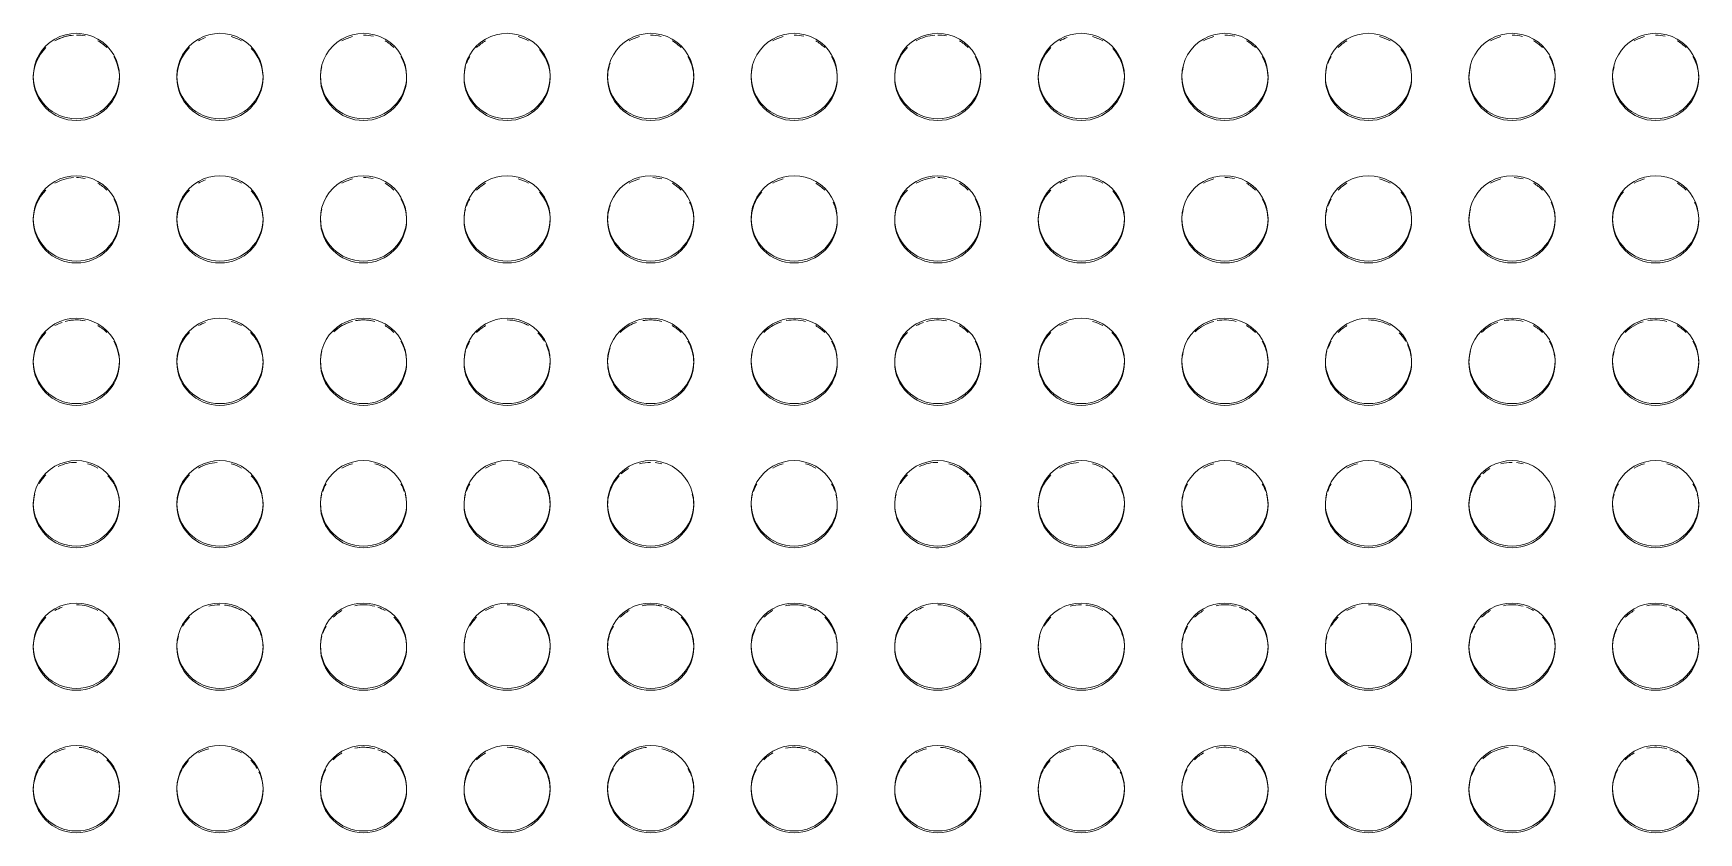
# Model space of a CAD drawing. Header units: millimetres. Extents: x 1606 to 178479, y -4237 to 231581.
# Drawn here: x 36216 to 36796, y 228125 to 228403 of the extents above; entities that cross this region are included whole.
import ezdxf

# ---------------------------------------------------------------- set-up
doc = ezdxf.new("R2010")
doc.units = ezdxf.units.MM
for name, color, linetype, lineweight in [('0-1', 7, 'Continuous', 5), ('A-GENM-1', 9, 'Continuous', 9), ('A-GENM-2', 13, 'Continuous', 9)]:
    doc.layers.add(name, color=color, linetype=linetype, lineweight=lineweight)

# ---------------------------------------------------------------- blocks, each defined once
blk = doc.blocks.new('WYA_Tactiles-300x300 - Tactiles-300x300-V16-WAREHOUSE SLAB PLAN')
at = {"layer": 'A-GENM-2'}
for p, q in [((26815.28, 228388.15), (26815.28, 228387.53)), ((26845.28, 228387.53), (26845.28, 228388.15)), ((26865.28, 228388.15), (26865.28, 228387.53)), ((26895.28, 228387.53), (26895.28, 228388.15)), ((26915.28, 228388.15), (26915.28, 228387.53)), ((26945.28, 228387.53), (26945.28, 228388.15)), ((26965.28, 228388.15), (26965.28, 228387.53)), ((26995.28, 228387.53), (26995.28, 228388.15)), ((27015.28, 228388.15), (27015.28, 228387.53)), ((27045.28, 228387.53), (27045.28, 228388.15)), ((27065.28, 228388.15), (27065.28, 228387.53)), ((27095.28, 228387.53), (27095.28, 228388.15)), ((26815.28, 228338.54), (26815.28, 228337.92)), ((26845.28, 228337.92), (26845.28, 228338.54)), ((26865.28, 228338.54), (26865.28, 228337.92)), ((26895.28, 228337.92), (26895.28, 228338.54)), ((26915.28, 228338.54), (26915.28, 228337.92)), ((26945.28, 228337.92), (26945.28, 228338.54)), ((26965.28, 228338.54), (26965.28, 228337.92)), ((26995.28, 228337.92), (26995.28, 228338.54)), ((27015.28, 228338.54), (27015.28, 228337.92)), ((27045.28, 228337.92), (27045.28, 228338.54)), ((27065.28, 228338.54), (27065.28, 228337.92)), ((27095.28, 228337.92), (27095.28, 228338.54)), ((26815.28, 228288.93), (26815.28, 228288.31)), ((26845.28, 228288.31), (26845.28, 228288.93)), ((26865.28, 228288.93), (26865.28, 228288.31)), ((26895.28, 228288.31), (26895.28, 228288.93)), ((26915.28, 228288.93), (26915.28, 228288.31)), ((26945.28, 228288.31), (26945.28, 228288.93)), ((26965.28, 228288.93), (26965.28, 228288.31)), ((26995.28, 228288.31), (26995.28, 228288.93)), ((27015.28, 228288.93), (27015.28, 228288.31)), ((27045.28, 228288.31), (27045.28, 228288.93)), ((27065.28, 228288.93), (27065.28, 228288.31)), ((27095.28, 228288.31), (27095.28, 228288.93)), ((26815.28, 228239.31), (26815.28, 228238.69)), ((26845.28, 228238.69), (26845.28, 228239.31)), ((26865.28, 228239.31), (26865.28, 228238.69)), ((26895.28, 228238.69), (26895.28, 228239.31)), ((26915.28, 228239.31), (26915.28, 228238.69)), ((26945.28, 228238.69), (26945.28, 228239.31)), ((26965.28, 228239.31), (26965.28, 228238.69)), ((26995.28, 228238.69), (26995.28, 228239.31)), ((27015.28, 228239.31), (27015.28, 228238.69)), ((27045.28, 228238.69), (27045.28, 228239.31)), ((27065.28, 228239.31), (27065.28, 228238.69)), ((27095.28, 228238.69), (27095.28, 228239.31)), ((26815.28, 228189.7), (26815.28, 228189.08)), ((26845.28, 228189.08), (26845.28, 228189.7)), ((26865.28, 228189.7), (26865.28, 228189.08)), ((26895.28, 228189.08), (26895.28, 228189.7)), ((26915.28, 228189.7), (26915.28, 228189.08)), ((26945.28, 228189.08), (26945.28, 228189.7)), ((26965.28, 228189.7), (26965.28, 228189.08)), ((26995.28, 228189.08), (26995.28, 228189.7)), ((27015.28, 228189.7), (27015.28, 228189.08)), ((27045.28, 228189.08), (27045.28, 228189.7)), ((27065.28, 228189.7), (27065.28, 228189.08)), ((27095.28, 228189.08), (27095.28, 228189.7)), ((26815.28, 228140.08), (26815.28, 228139.46)), ((26845.28, 228139.46), (26845.28, 228140.08)), ((26865.28, 228140.08), (26865.28, 228139.46)), ((26895.28, 228139.46), (26895.28, 228140.08)), ((26915.28, 228140.08), (26915.28, 228139.46)), ((26945.28, 228139.46), (26945.28, 228140.08)), ((26965.28, 228140.08), (26965.28, 228139.46)), ((26995.28, 228139.46), (26995.28, 228140.08)), ((27015.28, 228140.08), (27015.28, 228139.46)), ((27045.28, 228139.46), (27045.28, 228140.08)), ((27065.28, 228140.08), (27065.28, 228139.46)), ((27095.28, 228139.46), (27095.28, 228140.08))]:
    blk.add_line(p, q, dxfattribs=at)
for centre, start_param, end_param in [((26830.28, 228388.15), 0, 3.141593), ((26830.28, 228387.53), 1.637098, 2.094395), ((26830.28, 228387.53), 1.368442, 1.570796), ((26830.28, 228387.53), 0.785398, 1.047198), ((26880.28, 228388.15), 0, 3.141593), ((26880.28, 228387.53), 1.909806, 2.094395), ((26880.28, 228387.53), 1.047198, 1.308997), ((26930.28, 228388.15), 0, 3.141593), ((26930.28, 228387.53), 1.832596, 2.094395), ((26930.28, 228387.53), 1.33837, 1.570796), ((26930.28, 228387.53), 0.785398, 1.047198), ((26980.28, 228388.15), 0, 3.141593), ((26980.28, 228387.53), 2.094395, 2.356194), ((26980.28, 228387.53), 1.047198, 1.308997), ((27030.28, 228388.15), 0, 3.141593), ((27030.28, 228387.53), 1.832596, 2.094395), ((27030.28, 228387.53), 1.325552, 1.570796), ((27030.28, 228387.53), 0.785398, 1.047198), ((27080.28, 228388.15), 0, 3.141593), ((27080.28, 228387.53), 1.832596, 2.094395), ((27080.28, 228387.53), 1.34624, 1.570796), ((27080.28, 228387.53), 0.785398, 1.047198), ((26830.28, 228387.53), 2.356194, 3.141593), ((26830.28, 228387.53), 0, 0.523599), ((26880.28, 228387.53), 2.356194, 3.141593), ((26880.28, 228387.53), 0.061784, 0.757137), ((26930.28, 228387.53), 0.279565, 0.523599), ((26980.28, 228387.53), 2.617994, 2.802583), ((26980.28, 228387.53), 0.061784, 0.723615), ((27030.28, 228387.53), 0.279565, 0.523599), ((27080.28, 228387.53), 0.279565, 0.523599), ((26830.28, 228388.15), 3.141593, 6.283185), ((26830.28, 228387.53), 3.141593, 6.283185), ((26880.28, 228388.15), 3.141593, 6.283185), ((26880.28, 228387.53), 3.141593, 6.283185), ((26930.28, 228387.53), 2.879793, 3.141593), ((26930.28, 228388.15), 3.141593, 6.283185), ((26930.28, 228387.53), 3.141593, 6.283185), ((26930.28, 228387.53), 0, 0.261799), ((26980.28, 228387.53), 2.879793, 3.141593), ((26980.28, 228388.15), 3.141593, 6.283185), ((26980.28, 228387.53), 3.141593, 6.283185), ((27030.28, 228387.53), 2.879793, 3.141593), ((27030.28, 228388.15), 3.141593, 6.283185), ((27030.28, 228387.53), 3.141593, 6.283185), ((27030.28, 228387.53), 0, 0.261799), ((27080.28, 228387.53), 2.879793, 3.141593), ((27080.28, 228388.15), 3.141593, 6.283185), ((27080.28, 228387.53), 3.141593, 6.283185), ((27080.28, 228387.53), 0, 0.261799), ((26830.28, 228338.54), 0, 3.141593), ((26830.28, 228337.92), 1.637098, 2.094395), ((26830.28, 228337.92), 1.368442, 1.570796), ((26880.28, 228338.54), 0, 3.141593), ((26880.28, 228337.92), 1.909806, 2.094395), ((26880.28, 228337.92), 1.047198, 1.308997), ((26930.28, 228338.54), 0, 3.141593), ((26930.28, 228337.92), 1.832596, 2.094395), ((26930.28, 228337.92), 1.34624, 1.570796), ((26980.28, 228338.54), 0, 3.141593), ((26980.28, 228337.92), 1.047198, 1.308997), ((27030.28, 228338.54), 0, 3.141593), ((27030.28, 228337.92), 1.832596, 2.094395), ((27030.28, 228337.92), 1.308997, 1.52226), ((27080.28, 228338.54), 0, 3.141593), ((27080.28, 228337.92), 1.832596, 2.094395), ((26830.28, 228337.92), 2.356194, 3.141593), ((26830.28, 228337.92), 0.785398, 1.047198), ((26880.28, 228337.92), 2.356194, 3.141593), ((26880.28, 228337.92), 0.061784, 0.757137), ((26930.28, 228337.92), 0.785398, 1.047198), ((26980.28, 228337.92), 2.094395, 2.356194), ((26980.28, 228337.92), 0.061784, 0.723615), ((27030.28, 228337.92), 0.785398, 1.047198), ((27080.28, 228337.92), 2.417978, 3.141593), ((27080.28, 228337.92), 0.785398, 1.047198), ((26830.28, 228337.92), 0, 0.523599), ((26930.28, 228337.92), 2.879793, 3.141593), ((26930.28, 228337.92), 0.279565, 0.523599), ((26930.28, 228337.92), 0, 0.261799), ((26980.28, 228337.92), 2.879793, 3.090717), ((26980.28, 228337.92), 2.617994, 2.802583), ((27030.28, 228337.92), 2.879793, 3.141593), ((27030.28, 228337.92), 0.082857, 0.440742), ((27080.28, 228337.92), 0.082857, 0.440742), ((26830.28, 228338.54), 3.141593, 6.283185), ((26830.28, 228337.92), 3.141593, 6.283185), ((26880.28, 228338.54), 3.141593, 6.283185), ((26880.28, 228337.92), 3.141593, 6.283185), ((26930.28, 228338.54), 3.141593, 6.283185), ((26930.28, 228337.92), 3.141593, 6.283185), ((26980.28, 228338.54), 3.141593, 6.283185), ((26980.28, 228337.92), 3.141593, 6.283185), ((27030.28, 228338.54), 3.141593, 6.283185), ((27030.28, 228337.92), 3.141593, 6.283185), ((27080.28, 228338.54), 3.141593, 6.283185), ((27080.28, 228337.92), 3.141593, 6.283185), ((26830.28, 228288.93), 0, 3.141593), ((26830.28, 228288.31), 1.909806, 2.094395), ((26830.28, 228288.31), 1.368442, 1.832596), ((26830.28, 228288.31), 0.785398, 1.047198), ((26880.28, 228288.93), 0, 3.141593), ((26880.28, 228288.31), 1.909806, 2.094395), ((26880.28, 228288.31), 1.047198, 1.308997), ((26930.28, 228288.93), 0, 3.141593), ((26930.28, 228288.31), 1.832596, 2.330757), ((26930.28, 228288.31), 1.308997, 1.755385), ((26930.28, 228288.31), 0.785398, 1.047198), ((26980.28, 228288.93), 0, 3.141593), ((26980.28, 228288.31), 2.094395, 2.356194), ((26980.28, 228288.31), 1.047198, 1.570796), ((27030.28, 228288.93), 0, 3.141593), ((27030.28, 228288.31), 1.909806, 2.356194), ((27030.28, 228288.31), 1.308997, 1.755385), ((27030.28, 228288.31), 0.785398, 1.047198), ((27080.28, 228288.93), 0, 3.141593), ((27080.28, 228288.31), 1.866916, 2.356194), ((27080.28, 228288.31), 1.308997, 1.755385), ((27080.28, 228288.31), 0.785398, 1.047198), ((26830.28, 228288.31), 2.356194, 3.141593), ((26830.28, 228288.31), 0, 0.523599), ((26880.28, 228288.31), 2.356194, 3.141593), ((26880.28, 228288.31), 0.531312, 0.785398), ((26880.28, 228288.31), 0, 0.523599), ((26930.28, 228288.31), 0.284414, 0.523599), ((26980.28, 228288.31), 2.617994, 2.802583), ((26980.28, 228288.31), 0.523599, 0.77449), ((26980.28, 228288.31), 0.082857, 0.440742), ((27030.28, 228288.31), 0.272708, 0.523599), ((27080.28, 228288.31), 0.291172, 0.523599), ((26830.28, 228288.93), 3.141593, 6.283185), ((26830.28, 228288.31), 3.141593, 6.283185), ((26880.28, 228288.93), 3.141593, 6.283185), ((26880.28, 228288.31), 3.141593, 6.283185), ((26930.28, 228288.31), 2.879793, 3.141593), ((26930.28, 228288.93), 3.141593, 6.283185), ((26930.28, 228288.31), 3.141593, 6.283185), ((26930.28, 228288.31), 0, 0.261799), ((26980.28, 228288.31), 2.879793, 3.141593), ((26980.28, 228288.93), 3.141593, 6.283185), ((26980.28, 228288.31), 3.141593, 6.283185), ((27030.28, 228288.93), 3.141593, 6.283185), ((27030.28, 228288.31), 3.141593, 6.283185), ((27030.28, 228288.31), 2.879793, 3.100882), ((27030.28, 228288.31), 0, 0.261799), ((27080.28, 228288.31), 2.879793, 3.141593), ((27080.28, 228288.93), 3.141593, 6.283185), ((27080.28, 228288.31), 3.141593, 6.283185), ((27080.28, 228288.31), 0, 0.261799), ((26830.28, 228239.31), 0, 3.141593), ((26830.28, 228238.69), 1.570796, 2.011538), ((26880.28, 228239.31), 0, 3.141593), ((26880.28, 228238.69), 1.637098, 2.094395), ((26930.28, 228239.31), 0, 3.141593), ((26980.28, 228239.31), 0, 3.141593), ((27030.28, 228239.31), 0, 3.141593), ((27030.28, 228238.69), 1.570796, 1.832596), ((27030.28, 228238.69), 1.308997, 1.469064), ((27080.28, 228239.31), 0, 3.141593), ((26830.28, 228238.69), 2.356194, 2.617994), ((26830.28, 228238.69), 1.047198, 1.308997), ((26830.28, 228238.69), 0.923184, 1.047198), ((26830.28, 228238.69), 0.785398, 0.923184), ((26830.28, 228238.69), 0.523599, 0.757137), ((26880.28, 228238.69), 2.356194, 3.141593), ((26880.28, 228238.69), 1.047198, 1.308997), ((26880.28, 228238.69), 0.523599, 0.757137), ((26930.28, 228238.69), 1.832596, 2.094395), ((26930.28, 228238.69), 1.047198, 1.308997), ((26980.28, 228238.69), 1.832596, 2.094395), ((26980.28, 228238.69), 1.047198, 1.308997), ((26980.28, 228238.69), 0, 0.723615), ((27030.28, 228238.69), 2.391625, 2.868885), ((27030.28, 228238.69), 2.112161, 2.320764), ((27080.28, 228238.69), 1.832596, 2.094395), ((27080.28, 228238.69), 1.047198, 1.308997), ((26830.28, 228238.69), 2.879793, 3.141593), ((26830.28, 228238.69), 0, 0.502526), ((26880.28, 228238.69), 0, 0.502526), ((26930.28, 228238.69), 2.879793, 3.141593), ((26930.28, 228238.69), 2.617994, 2.813491), ((26930.28, 228238.69), 0.328101, 0.523599), ((26930.28, 228238.69), 0, 0.261799), ((26980.28, 228238.69), 2.879793, 3.141593), ((26980.28, 228238.69), 2.617994, 2.813491), ((27030.28, 228238.69), 2.879793, 3.141593), ((27030.28, 228238.69), 0, 0.261799), ((27080.28, 228238.69), 2.879793, 3.141593), ((27080.28, 228238.69), 2.617994, 2.813491), ((27080.28, 228238.69), 0.328101, 0.523599), ((27080.28, 228238.69), 0, 0.261799), ((26830.28, 228239.31), 3.141593, 6.283185), ((26830.28, 228238.69), 3.141593, 5.360001), ((26830.28, 228238.69), 5.497787, 6.283185), ((26880.28, 228239.31), 3.141593, 6.283185), ((26880.28, 228238.69), 3.141593, 6.283185), ((26930.28, 228239.31), 3.141593, 6.283185), ((26930.28, 228238.69), 3.141593, 6.283185), ((26980.28, 228239.31), 3.141593, 6.283185), ((26980.28, 228238.69), 3.141593, 6.283185), ((27030.28, 228239.31), 3.141593, 6.283185), ((27030.28, 228238.69), 3.141593, 6.283185), ((27080.28, 228239.31), 3.141593, 6.283185), ((27080.28, 228238.69), 3.141593, 6.283185), ((26830.28, 228238.69), 5.360001, 5.497787), ((26830.28, 228189.7), 0, 3.141593), ((26830.28, 228189.08), 1.909806, 2.094395), ((26830.28, 228189.08), 0.923184, 1.570796), ((26880.28, 228189.7), 0, 3.141593), ((26880.28, 228189.08), 1.570796, 1.832596), ((26880.28, 228189.08), 1.047198, 1.469064), ((26930.28, 228189.7), 0, 3.141593), ((26930.28, 228189.08), 2.094395, 2.356194), ((26930.28, 228189.08), 1.308997, 1.773151), ((26930.28, 228189.08), 1.047198, 1.231787), ((26980.28, 228189.7), 0, 3.141593), ((26980.28, 228189.08), 1.883471, 2.094395), ((26980.28, 228189.08), 1.047198, 1.570796), ((27030.28, 228189.7), 0, 3.141593), ((27030.28, 228189.08), 2.094395, 2.356194), ((27030.28, 228189.08), 1.308997, 1.773151), ((27030.28, 228189.08), 1.047198, 1.231787), ((27080.28, 228189.7), 0, 3.141593), ((27080.28, 228189.08), 2.094395, 2.356194), ((27080.28, 228189.08), 1.308997, 1.773151), ((27080.28, 228189.08), 1.047198, 1.231787), ((26830.28, 228189.08), 2.356194, 3.141593), ((26830.28, 228189.08), 0.785398, 0.923184), ((26830.28, 228189.08), 0.523599, 0.757137), ((26830.28, 228189.08), 0, 0.502526), ((26880.28, 228189.08), 2.356194, 2.617994), ((26880.28, 228189.08), 0.523599, 0.757137), ((26880.28, 228189.08), 0, 0.502526), ((26930.28, 228189.08), 2.617994, 2.802583), ((26930.28, 228189.08), 0, 0.785398), ((26980.28, 228189.08), 2.356194, 2.617994), ((26980.28, 228189.08), 0.061784, 0.723615), ((27030.28, 228189.08), 2.617994, 2.802583), ((27030.28, 228189.08), 0.284414, 0.785398), ((27080.28, 228189.08), 2.700851, 3.058736), ((27080.28, 228189.08), 0.321244, 0.785398), ((26830.28, 228189.7), 3.141593, 6.283185), ((26880.28, 228189.08), 2.879793, 3.141593), ((26880.28, 228189.7), 3.141593, 6.283185), ((26930.28, 228189.08), 2.879793, 3.141593), ((26930.28, 228189.7), 3.141593, 6.283185), ((26980.28, 228189.7), 3.141593, 6.283185), ((26980.28, 228189.08), 2.879793, 3.086997), ((27030.28, 228189.08), 2.879793, 3.141593), ((27030.28, 228189.7), 3.141593, 6.283185), ((27030.28, 228189.08), 0.03432, 0.261799), ((27080.28, 228189.7), 3.141593, 6.283185), ((27080.28, 228189.08), 0.046883, 0.261799), ((26830.28, 228189.08), 3.141593, 6.283185), ((26880.28, 228189.08), 3.141593, 6.283185), ((26930.28, 228189.08), 3.141593, 6.283185), ((26980.28, 228189.08), 3.141593, 6.283185), ((27030.28, 228189.08), 3.141593, 6.283185), ((27080.28, 228189.08), 3.141593, 6.283185), ((26830.28, 228140.08), 0, 3.141593), ((26880.28, 228140.08), 0, 3.141593), ((26930.28, 228140.08), 0, 3.141593), ((26980.28, 228140.08), 0, 3.141593), ((27030.28, 228140.08), 0, 3.141593), ((27080.28, 228140.08), 0, 3.141593), ((26830.28, 228139.46), 2.384455, 2.617994), ((26830.28, 228139.46), 1.832596, 2.094395), ((26830.28, 228139.46), 1.047198, 1.504494), ((26830.28, 228139.46), 0, 0.785398), ((26880.28, 228139.46), 2.384455, 2.617994), ((26880.28, 228139.46), 1.832596, 2.094395), ((26880.28, 228139.46), 1.047198, 1.308997), ((26880.28, 228139.46), 0.523599, 0.77449), ((26930.28, 228139.46), 2.094395, 2.356194), ((26930.28, 228139.46), 1.308997, 1.773151), ((26930.28, 228139.46), 1.047198, 1.231787), ((26930.28, 228139.46), 0, 0.785398), ((26980.28, 228139.46), 2.094395, 2.356194), ((26980.28, 228139.46), 1.047198, 1.570796), ((26980.28, 228139.46), 0, 0.723615), ((27030.28, 228139.46), 1.665359, 2.320764), ((27030.28, 228139.46), 1.047198, 1.308997), ((27080.28, 228139.46), 2.094395, 2.356194), ((27080.28, 228139.46), 1.308997, 1.773151), ((27080.28, 228139.46), 1.047198, 1.231787), ((27080.28, 228139.46), 0, 0.785398), ((26830.28, 228139.46), 2.639067, 3.141593), ((26880.28, 228139.46), 2.639067, 3.141593), ((26880.28, 228139.46), 0.082857, 0.440742), ((26930.28, 228139.46), 2.639067, 3.141593), ((26980.28, 228139.46), 2.639067, 3.141593), ((27030.28, 228139.46), 2.879793, 3.141593), ((27030.28, 228139.46), 2.617994, 2.813491), ((27030.28, 228139.46), 0.328101, 0.523599), ((27030.28, 228139.46), 0, 0.261799), ((27080.28, 228139.46), 2.639067, 3.141593), ((26830.28, 228140.08), 3.141593, 6.283185), ((26830.28, 228139.46), 3.141593, 6.283185), ((26880.28, 228140.08), 3.141593, 6.283185), ((26880.28, 228139.46), 3.141593, 6.283185), ((26930.28, 228140.08), 3.141593, 6.283185), ((26930.28, 228139.46), 3.141593, 6.283185), ((26980.28, 228140.08), 3.141593, 6.283185), ((26980.28, 228139.46), 3.141593, 6.283185), ((27030.28, 228140.08), 3.141593, 6.283185), ((27030.28, 228139.46), 3.141593, 6.283185), ((27080.28, 228140.08), 3.141593, 6.283185), ((27080.28, 228139.46), 3.141593, 6.283185)]:
    blk.add_ellipse(centre, major_axis=(15, 0), ratio=0.992278, start_param=start_param, end_param=end_param, dxfattribs=at)
blk = doc.blocks.new('WYA_Tactiles-300x300 - Tactiles-300x300-V18-WAREHOUSE SLAB PLAN')
at = {"layer": 'A-GENM-2'}
for p, q in [((26515.28, 228388.15), (26515.28, 228387.53)), ((26545.28, 228387.53), (26545.28, 228388.15)), ((26565.28, 228388.15), (26565.28, 228387.53)), ((26595.28, 228387.53), (26595.28, 228388.15)), ((26615.28, 228388.15), (26615.28, 228387.53)), ((26645.28, 228387.53), (26645.28, 228388.15)), ((26665.28, 228388.15), (26665.28, 228387.53)), ((26695.28, 228387.53), (26695.28, 228388.15)), ((26715.28, 228388.15), (26715.28, 228387.53)), ((26745.28, 228387.53), (26745.28, 228388.15)), ((26765.28, 228388.15), (26765.28, 228387.53)), ((26795.28, 228387.53), (26795.28, 228388.15)), ((26515.28, 228338.54), (26515.28, 228337.92)), ((26545.28, 228337.92), (26545.28, 228338.54)), ((26565.28, 228338.54), (26565.28, 228337.92)), ((26595.28, 228337.92), (26595.28, 228338.54)), ((26615.28, 228338.54), (26615.28, 228337.92)), ((26645.28, 228337.92), (26645.28, 228338.54)), ((26665.28, 228338.54), (26665.28, 228337.92)), ((26695.28, 228337.92), (26695.28, 228338.54)), ((26715.28, 228338.54), (26715.28, 228337.92)), ((26745.28, 228337.92), (26745.28, 228338.54)), ((26765.28, 228338.54), (26765.28, 228337.92)), ((26795.28, 228337.92), (26795.28, 228338.54)), ((26515.28, 228288.93), (26515.28, 228288.31)), ((26545.28, 228288.31), (26545.28, 228288.93)), ((26565.28, 228288.93), (26565.28, 228288.31)), ((26595.28, 228288.31), (26595.28, 228288.93)), ((26615.28, 228288.93), (26615.28, 228288.31)), ((26645.28, 228288.31), (26645.28, 228288.93)), ((26665.28, 228288.93), (26665.28, 228288.31)), ((26695.28, 228288.31), (26695.28, 228288.93)), ((26715.28, 228288.93), (26715.28, 228288.31)), ((26745.28, 228288.31), (26745.28, 228288.93)), ((26765.28, 228288.93), (26765.28, 228288.31)), ((26795.28, 228288.31), (26795.28, 228288.93)), ((26515.28, 228239.31), (26515.28, 228238.69)), ((26545.28, 228238.69), (26545.28, 228239.31)), ((26565.28, 228239.31), (26565.28, 228238.69)), ((26595.28, 228238.69), (26595.28, 228239.31)), ((26615.28, 228239.31), (26615.28, 228238.69)), ((26645.28, 228238.69), (26645.28, 228239.31)), ((26665.28, 228239.31), (26665.28, 228238.69)), ((26695.28, 228238.69), (26695.28, 228239.31)), ((26715.28, 228239.31), (26715.28, 228238.69)), ((26745.28, 228238.69), (26745.28, 228239.31)), ((26765.28, 228239.31), (26765.28, 228238.69)), ((26795.28, 228238.69), (26795.28, 228239.31)), ((26515.28, 228189.7), (26515.28, 228189.08)), ((26545.28, 228189.08), (26545.28, 228189.7)), ((26565.28, 228189.7), (26565.28, 228189.08)), ((26595.28, 228189.08), (26595.28, 228189.7)), ((26615.28, 228189.7), (26615.28, 228189.08)), ((26645.28, 228189.08), (26645.28, 228189.7)), ((26665.28, 228189.7), (26665.28, 228189.08)), ((26695.28, 228189.08), (26695.28, 228189.7)), ((26715.28, 228189.7), (26715.28, 228189.08)), ((26745.28, 228189.08), (26745.28, 228189.7)), ((26765.28, 228189.7), (26765.28, 228189.08)), ((26795.28, 228189.08), (26795.28, 228189.7)), ((26515.28, 228140.08), (26515.28, 228139.46)), ((26545.28, 228139.46), (26545.28, 228140.08)), ((26565.28, 228140.08), (26565.28, 228139.46)), ((26595.28, 228139.46), (26595.28, 228140.08)), ((26615.28, 228140.08), (26615.28, 228139.46)), ((26645.28, 228139.46), (26645.28, 228140.08)), ((26665.28, 228140.08), (26665.28, 228139.46)), ((26695.28, 228139.46), (26695.28, 228140.08)), ((26715.28, 228140.08), (26715.28, 228139.46)), ((26745.28, 228139.46), (26745.28, 228140.08)), ((26765.28, 228140.08), (26765.28, 228139.46)), ((26795.28, 228139.46), (26795.28, 228140.08))]:
    blk.add_line(p, q, dxfattribs=at)
for centre, start_param, end_param in [((26530.28, 228388.15), 0, 3.141593), ((26530.28, 228387.53), 1.637098, 2.094395), ((26530.28, 228387.53), 1.368442, 1.570796), ((26530.28, 228387.53), 0.785398, 1.047198), ((26580.28, 228388.15), 0, 3.141593), ((26580.28, 228387.53), 1.909806, 2.094395), ((26580.28, 228387.53), 1.047198, 1.308997), ((26630.28, 228388.15), 0, 3.141593), ((26630.28, 228387.53), 1.832596, 2.094395), ((26630.28, 228387.53), 1.33837, 1.570796), ((26630.28, 228387.53), 0.785398, 1.047198), ((26680.28, 228388.15), 0, 3.141593), ((26680.28, 228387.53), 2.094395, 2.356194), ((26680.28, 228387.53), 1.047198, 1.308997), ((26730.28, 228388.15), 0, 3.141593), ((26730.28, 228387.53), 1.832596, 2.094395), ((26730.28, 228387.53), 1.325552, 1.570796), ((26730.28, 228387.53), 0.785398, 1.047198), ((26780.28, 228388.15), 0, 3.141593), ((26780.28, 228387.53), 1.832596, 2.094395), ((26780.28, 228387.53), 1.34624, 1.570796), ((26780.28, 228387.53), 0.785398, 1.047198), ((26530.28, 228387.53), 2.356194, 3.141593), ((26530.28, 228387.53), 0, 0.523599), ((26580.28, 228387.53), 2.356194, 3.141593), ((26580.28, 228387.53), 0.061784, 0.757137), ((26630.28, 228387.53), 0.279565, 0.523599), ((26680.28, 228387.53), 2.617994, 2.802583), ((26680.28, 228387.53), 0.061784, 0.723615), ((26730.28, 228387.53), 2.791019, 2.879793), ((26730.28, 228387.53), 0.279565, 0.523599), ((26780.28, 228387.53), 0.279565, 0.523599), ((26530.28, 228388.15), 3.141593, 6.283185), ((26530.28, 228387.53), 3.141593, 6.283185), ((26580.28, 228388.15), 3.141593, 6.283185), ((26580.28, 228387.53), 3.141593, 6.283185), ((26630.28, 228387.53), 2.879793, 3.141593), ((26630.28, 228388.15), 3.141593, 6.283185), ((26630.28, 228387.53), 3.141593, 6.283185), ((26630.28, 228387.53), 0, 0.261799), ((26680.28, 228387.53), 2.879793, 3.141593), ((26680.28, 228388.15), 3.141593, 6.283185), ((26680.28, 228387.53), 3.141593, 6.283185), ((26730.28, 228387.53), 2.879793, 3.141593), ((26730.28, 228388.15), 3.141593, 6.283185), ((26730.28, 228387.53), 3.141593, 6.283185), ((26730.28, 228387.53), 0, 0.261799), ((26780.28, 228387.53), 2.879793, 3.141593), ((26780.28, 228388.15), 3.141593, 6.283185), ((26780.28, 228387.53), 3.141593, 6.283185), ((26780.28, 228387.53), 0, 0.261799), ((26530.28, 228338.54), 0, 3.141593), ((26530.28, 228337.92), 1.637098, 2.094395), ((26530.28, 228337.92), 1.368442, 1.570796), ((26580.28, 228338.54), 0, 3.141593), ((26580.28, 228337.92), 1.909806, 2.094395), ((26580.28, 228337.92), 1.047198, 1.308997), ((26630.28, 228338.54), 0, 3.141593), ((26630.28, 228337.92), 1.832596, 2.094395), ((26630.28, 228337.92), 1.34624, 1.570796), ((26680.28, 228338.54), 0, 3.141593), ((26680.28, 228337.92), 1.047198, 1.308997), ((26730.28, 228338.54), 0, 3.141593), ((26730.28, 228337.92), 1.832596, 2.094395), ((26730.28, 228337.92), 1.308997, 1.52226), ((26780.28, 228338.54), 0, 3.141593), ((26780.28, 228337.92), 1.832596, 2.094395), ((26530.28, 228337.92), 2.356194, 3.141593), ((26530.28, 228337.92), 0.785398, 1.047198), ((26580.28, 228337.92), 2.356194, 3.141593), ((26580.28, 228337.92), 0.061784, 0.757137), ((26630.28, 228337.92), 0.785398, 1.047198), ((26680.28, 228337.92), 2.094395, 2.356194), ((26680.28, 228337.92), 0.061784, 0.723615), ((26730.28, 228337.92), 0.785398, 1.047198), ((26780.28, 228337.92), 2.417978, 3.141593), ((26780.28, 228337.92), 0.785398, 1.047198), ((26530.28, 228337.92), 0, 0.523599), ((26630.28, 228337.92), 2.879793, 3.141593), ((26630.28, 228337.92), 0.279565, 0.523599), ((26630.28, 228337.92), 0, 0.261799), ((26680.28, 228337.92), 2.879793, 3.090717), ((26680.28, 228337.92), 2.617994, 2.802583), ((26730.28, 228337.92), 2.879793, 3.141593), ((26730.28, 228337.92), 2.791019, 2.879793), ((26730.28, 228337.92), 0.082857, 0.440742), ((26780.28, 228337.92), 0.082857, 0.440742), ((26530.28, 228338.54), 3.141593, 6.283185), ((26530.28, 228337.92), 3.141593, 6.283185), ((26580.28, 228338.54), 3.141593, 6.283185), ((26580.28, 228337.92), 3.141593, 6.283185), ((26630.28, 228338.54), 3.141593, 6.283185), ((26630.28, 228337.92), 3.141593, 6.283185), ((26680.28, 228338.54), 3.141593, 6.283185), ((26680.28, 228337.92), 3.141593, 6.283185), ((26730.28, 228338.54), 3.141593, 6.283185), ((26730.28, 228337.92), 3.141593, 6.283185), ((26780.28, 228338.54), 3.141593, 6.283185), ((26780.28, 228337.92), 3.141593, 6.283185), ((26530.28, 228288.93), 0, 3.141593), ((26530.28, 228288.31), 1.909806, 2.094395), ((26530.28, 228288.31), 1.368442, 1.832596), ((26530.28, 228288.31), 0.785398, 1.047198), ((26580.28, 228288.93), 0, 3.141593), ((26580.28, 228288.31), 1.909806, 2.094395), ((26580.28, 228288.31), 1.047198, 1.308997), ((26630.28, 228288.93), 0, 3.141593), ((26630.28, 228288.31), 1.832596, 2.330757), ((26630.28, 228288.31), 1.308997, 1.755385), ((26630.28, 228288.31), 0.785398, 1.047198), ((26680.28, 228288.93), 0, 3.141593), ((26680.28, 228288.31), 2.094395, 2.356194), ((26680.28, 228288.31), 1.047198, 1.570796), ((26730.28, 228288.93), 0, 3.141593), ((26730.28, 228288.31), 1.909806, 2.356194), ((26730.28, 228288.31), 1.308997, 1.755385), ((26730.28, 228288.31), 0.785398, 1.047198), ((26780.28, 228288.93), 0, 3.141593), ((26780.28, 228288.31), 1.866916, 2.356194), ((26780.28, 228288.31), 1.308997, 1.755385), ((26780.28, 228288.31), 0.785398, 1.047198), ((26530.28, 228288.31), 2.356194, 3.141593), ((26530.28, 228288.31), 0, 0.523599), ((26580.28, 228288.31), 2.356194, 3.141593), ((26580.28, 228288.31), 0.531312, 0.785398), ((26580.28, 228288.31), 0.510229, 0.523599), ((26580.28, 228288.31), 0, 0.510229), ((26630.28, 228288.31), 0.284414, 0.523599), ((26680.28, 228288.31), 2.617994, 2.802583), ((26680.28, 228288.31), 0.523599, 0.77449), ((26680.28, 228288.31), 0.082857, 0.440742), ((26730.28, 228288.31), 0.272708, 0.523599), ((26780.28, 228288.31), 0.291172, 0.523599), ((26530.28, 228288.93), 3.141593, 6.283185), ((26530.28, 228288.31), 3.141593, 6.283185), ((26580.28, 228288.93), 3.141593, 6.283185), ((26580.28, 228288.31), 3.141593, 6.283185), ((26630.28, 228288.31), 2.879793, 3.141593), ((26630.28, 228288.93), 3.141593, 6.283185), ((26630.28, 228288.31), 3.141593, 6.283185), ((26630.28, 228288.31), 0, 0.261799), ((26680.28, 228288.31), 2.879793, 3.141593), ((26680.28, 228288.93), 3.141593, 6.283185), ((26680.28, 228288.31), 3.141593, 6.283185), ((26730.28, 228288.93), 3.141593, 6.283185), ((26730.28, 228288.31), 3.141593, 3.403392), ((26730.28, 228288.31), 2.879793, 3.100882), ((26730.28, 228288.31), 2.791019, 2.879793), ((26730.28, 228288.31), 3.492166, 6.283185), ((26730.28, 228288.31), 0, 0.261799), ((26780.28, 228288.31), 2.879793, 3.141593), ((26780.28, 228288.93), 3.141593, 6.283185), ((26780.28, 228288.31), 3.141593, 6.283185), ((26780.28, 228288.31), 0, 0.261799), ((26730.28, 228288.31), 3.403392, 3.492166), ((26530.28, 228239.31), 0, 3.141593), ((26530.28, 228238.69), 1.570796, 2.011538), ((26580.28, 228239.31), 0, 3.141593), ((26580.28, 228238.69), 1.637098, 2.094395), ((26630.28, 228239.31), 0, 3.141593), ((26680.28, 228239.31), 0, 3.141593), ((26730.28, 228239.31), 0, 3.141593), ((26730.28, 228238.69), 1.570796, 1.832596), ((26730.28, 228238.69), 1.308997, 1.469064), ((26780.28, 228239.31), 0, 3.141593), ((26530.28, 228238.69), 2.356194, 2.617994), ((26530.28, 228238.69), 1.047198, 1.308997), ((26530.28, 228238.69), 0.523599, 0.757137), ((26580.28, 228238.69), 2.356194, 3.141593), ((26580.28, 228238.69), 1.047198, 1.308997), ((26580.28, 228238.69), 0.510229, 0.757137), ((26630.28, 228238.69), 1.832596, 2.094395), ((26630.28, 228238.69), 1.047198, 1.308997), ((26680.28, 228238.69), 1.832596, 2.094395), ((26680.28, 228238.69), 1.047198, 1.308997), ((26680.28, 228238.69), 0, 0.723615), ((26730.28, 228238.69), 2.391625, 2.879793), ((26730.28, 228238.69), 2.112161, 2.320764), ((26780.28, 228238.69), 1.832596, 2.094395), ((26780.28, 228238.69), 1.047198, 1.308997), ((26530.28, 228238.69), 2.879793, 3.141593), ((26530.28, 228238.69), 0, 0.502526), ((26580.28, 228238.69), 0, 0.502526), ((26630.28, 228238.69), 2.879793, 3.141593), ((26630.28, 228238.69), 2.617994, 2.813491), ((26630.28, 228238.69), 0.328101, 0.523599), ((26630.28, 228238.69), 0, 0.261799), ((26680.28, 228238.69), 2.879793, 3.141593), ((26680.28, 228238.69), 2.617994, 2.813491), ((26730.28, 228238.69), 2.879793, 3.141593), ((26730.28, 228238.69), 0, 0.261799), ((26780.28, 228238.69), 2.879793, 3.141593), ((26780.28, 228238.69), 2.617994, 2.813491), ((26780.28, 228238.69), 0.328101, 0.523599), ((26780.28, 228238.69), 0, 0.261799), ((26530.28, 228239.31), 3.141593, 6.283185), ((26530.28, 228238.69), 3.141593, 6.283185), ((26580.28, 228239.31), 3.141593, 6.283185), ((26580.28, 228238.69), 3.141593, 6.283185), ((26630.28, 228239.31), 3.141593, 6.283185), ((26630.28, 228238.69), 3.141593, 6.283185), ((26680.28, 228239.31), 3.141593, 6.283185), ((26680.28, 228238.69), 3.141593, 6.283185), ((26730.28, 228239.31), 3.141593, 6.283185), ((26730.28, 228238.69), 3.141593, 6.283185), ((26780.28, 228239.31), 3.141593, 6.283185), ((26780.28, 228238.69), 3.141593, 6.283185), ((26530.28, 228189.7), 0, 3.141593), ((26530.28, 228189.08), 1.909806, 2.094395), ((26530.28, 228189.08), 1.047198, 1.570796), ((26580.28, 228189.7), 0, 3.141593), ((26580.28, 228189.08), 1.570796, 1.832596), ((26580.28, 228189.08), 1.047198, 1.469064), ((26630.28, 228189.7), 0, 3.141593), ((26630.28, 228189.08), 2.094395, 2.356194), ((26630.28, 228189.08), 1.308997, 1.773151), ((26630.28, 228189.08), 1.047198, 1.231787), ((26680.28, 228189.7), 0, 3.141593), ((26680.28, 228189.08), 1.883471, 2.094395), ((26680.28, 228189.08), 1.047198, 1.570796), ((26730.28, 228189.7), 0, 3.141593), ((26730.28, 228189.08), 2.094395, 2.356194), ((26730.28, 228189.08), 1.308997, 1.773151), ((26730.28, 228189.08), 1.047198, 1.231787), ((26780.28, 228189.7), 0, 3.141593), ((26780.28, 228189.08), 2.094395, 2.356194), ((26780.28, 228189.08), 1.308997, 1.773151), ((26780.28, 228189.08), 1.047198, 1.231787), ((26530.28, 228189.08), 2.356194, 3.141593), ((26530.28, 228189.08), 0.523599, 0.757137), ((26530.28, 228189.08), 0, 0.502526), ((26580.28, 228189.08), 2.356194, 2.617994), ((26580.28, 228189.08), 0.510229, 0.757137), ((26580.28, 228189.08), 0, 0.502526), ((26630.28, 228189.08), 2.617994, 2.802583), ((26630.28, 228189.08), 0, 0.785398), ((26680.28, 228189.08), 2.356194, 2.617994), ((26680.28, 228189.08), 0.061784, 0.723615), ((26730.28, 228189.08), 2.617994, 2.791019), ((26730.28, 228189.08), 0.284414, 0.785398), ((26780.28, 228189.08), 2.700851, 3.058736), ((26780.28, 228189.08), 0.321244, 0.785398), ((26530.28, 228189.7), 3.141593, 6.283185), ((26580.28, 228189.08), 2.879793, 3.141593), ((26580.28, 228189.7), 3.141593, 6.283185), ((26630.28, 228189.08), 2.879793, 3.141593), ((26630.28, 228189.7), 3.141593, 6.283185), ((26680.28, 228189.7), 3.141593, 6.283185), ((26680.28, 228189.08), 2.879793, 3.086997), ((26730.28, 228189.08), 2.879793, 3.141593), ((26730.28, 228189.7), 3.141593, 6.283185), ((26730.28, 228189.08), 2.791019, 2.879793), ((26730.28, 228189.08), 0.03432, 0.261799), ((26780.28, 228189.7), 3.141593, 6.283185), ((26780.28, 228189.08), 0.046883, 0.261799), ((26530.28, 228189.08), 3.141593, 6.283185), ((26580.28, 228189.08), 3.141593, 6.283185), ((26630.28, 228189.08), 3.141593, 6.283185), ((26680.28, 228189.08), 3.141593, 6.283185), ((26730.28, 228189.08), 3.141593, 6.283185), ((26780.28, 228189.08), 3.141593, 6.283185), ((26530.28, 228140.08), 0, 3.141593), ((26580.28, 228140.08), 0, 3.141593), ((26630.28, 228140.08), 0, 3.141593), ((26680.28, 228140.08), 0, 3.141593), ((26730.28, 228140.08), 0, 3.141593), ((26780.28, 228140.08), 0, 3.141593), ((26530.28, 228139.46), 2.384455, 2.617994), ((26530.28, 228139.46), 1.832596, 2.094395), ((26530.28, 228139.46), 1.047198, 1.504494), ((26530.28, 228139.46), 0, 0.785398), ((26580.28, 228139.46), 2.384455, 2.617994), ((26580.28, 228139.46), 1.832596, 2.094395), ((26580.28, 228139.46), 1.047198, 1.308997), ((26580.28, 228139.46), 0.523599, 0.77449), ((26630.28, 228139.46), 2.094395, 2.356194), ((26630.28, 228139.46), 1.308997, 1.773151), ((26630.28, 228139.46), 1.047198, 1.231787), ((26630.28, 228139.46), 0, 0.785398), ((26680.28, 228139.46), 2.094395, 2.356194), ((26680.28, 228139.46), 1.047198, 1.570796), ((26680.28, 228139.46), 0, 0.723615), ((26730.28, 228139.46), 1.665359, 2.320764), ((26730.28, 228139.46), 1.047198, 1.308997), ((26780.28, 228139.46), 2.094395, 2.356194), ((26780.28, 228139.46), 1.308997, 1.773151), ((26780.28, 228139.46), 1.047198, 1.231787), ((26780.28, 228139.46), 0, 0.785398), ((26530.28, 228139.46), 2.639067, 3.141593), ((26580.28, 228139.46), 2.639067, 3.141593), ((26580.28, 228139.46), 0.082857, 0.440742), ((26630.28, 228139.46), 2.639067, 3.141593), ((26680.28, 228139.46), 2.639067, 3.141593), ((26730.28, 228139.46), 2.879793, 3.141593), ((26730.28, 228139.46), 2.791019, 2.879793), ((26730.28, 228139.46), 2.617994, 2.791019), ((26730.28, 228139.46), 0.328101, 0.523599), ((26730.28, 228139.46), 0, 0.261799), ((26780.28, 228139.46), 2.639067, 3.141593), ((26530.28, 228140.08), 3.141593, 6.283185), ((26530.28, 228139.46), 3.141593, 6.283185), ((26580.28, 228140.08), 3.141593, 6.283185), ((26580.28, 228139.46), 3.141593, 6.283185), ((26630.28, 228140.08), 3.141593, 6.283185), ((26630.28, 228139.46), 3.141593, 6.283185), ((26680.28, 228140.08), 3.141593, 6.283185), ((26680.28, 228139.46), 3.141593, 6.283185), ((26730.28, 228140.08), 3.141593, 6.283185), ((26730.28, 228139.46), 3.141593, 6.283185), ((26780.28, 228140.08), 3.141593, 6.283185), ((26780.28, 228139.46), 3.141593, 6.283185)]:
    blk.add_ellipse(centre, major_axis=(15, 0), ratio=0.992278, start_param=start_param, end_param=end_param, dxfattribs=at)
blk = doc.blocks.new('WYA_Tactiles-300x300 - Tactiles-300x300-V22-WAREHOUSE SLAB PLAN')
at = {"layer": 'A-GENM-2'}
for p, q in [((26515.28, 228388.15), (26515.28, 228387.53)), ((26545.28, 228387.53), (26545.28, 228388.15)), ((26565.28, 228388.15), (26565.28, 228387.53)), ((26595.28, 228387.53), (26595.28, 228388.15)), ((26615.28, 228388.15), (26615.28, 228387.53)), ((26645.28, 228387.53), (26645.28, 228388.15)), ((26665.28, 228388.15), (26665.28, 228387.53)), ((26695.28, 228387.53), (26695.28, 228388.15)), ((26715.28, 228388.15), (26715.28, 228387.53)), ((26745.28, 228387.53), (26745.28, 228388.15)), ((26765.28, 228388.15), (26765.28, 228387.53)), ((26795.28, 228387.53), (26795.28, 228388.15)), ((26515.28, 228338.54), (26515.28, 228337.92)), ((26545.28, 228337.92), (26545.28, 228338.54)), ((26565.28, 228338.54), (26565.28, 228337.92)), ((26595.28, 228337.92), (26595.28, 228338.54)), ((26615.28, 228338.54), (26615.28, 228337.92)), ((26645.28, 228337.92), (26645.28, 228338.54)), ((26665.28, 228338.54), (26665.28, 228337.92)), ((26695.28, 228337.92), (26695.28, 228338.54)), ((26715.28, 228338.54), (26715.28, 228337.92)), ((26745.28, 228337.92), (26745.28, 228338.54)), ((26765.28, 228338.54), (26765.28, 228337.92)), ((26795.28, 228337.92), (26795.28, 228338.54)), ((26515.28, 228288.93), (26515.28, 228288.31)), ((26545.28, 228288.31), (26545.28, 228288.93)), ((26565.28, 228288.93), (26565.28, 228288.31)), ((26595.28, 228288.31), (26595.28, 228288.93)), ((26615.28, 228288.93), (26615.28, 228288.31)), ((26645.28, 228288.31), (26645.28, 228288.93)), ((26665.28, 228288.93), (26665.28, 228288.31)), ((26695.28, 228288.31), (26695.28, 228288.93)), ((26715.28, 228288.93), (26715.28, 228288.31)), ((26745.28, 228288.31), (26745.28, 228288.93)), ((26765.28, 228288.93), (26765.28, 228288.31)), ((26795.28, 228288.31), (26795.28, 228288.93)), ((26515.28, 228239.31), (26515.28, 228238.69)), ((26545.28, 228238.69), (26545.28, 228239.31)), ((26565.28, 228239.31), (26565.28, 228238.69)), ((26595.28, 228238.69), (26595.28, 228239.31)), ((26615.28, 228239.31), (26615.28, 228238.69)), ((26645.28, 228238.69), (26645.28, 228239.31)), ((26665.28, 228239.31), (26665.28, 228238.69)), ((26695.28, 228238.69), (26695.28, 228239.31)), ((26715.28, 228239.31), (26715.28, 228238.69)), ((26745.28, 228238.69), (26745.28, 228239.31)), ((26765.28, 228239.31), (26765.28, 228238.69)), ((26795.28, 228238.69), (26795.28, 228239.31)), ((26515.28, 228189.7), (26515.28, 228189.08)), ((26545.28, 228189.08), (26545.28, 228189.7)), ((26565.28, 228189.7), (26565.28, 228189.08)), ((26595.28, 228189.08), (26595.28, 228189.7)), ((26615.28, 228189.7), (26615.28, 228189.08)), ((26645.28, 228189.08), (26645.28, 228189.7)), ((26665.28, 228189.7), (26665.28, 228189.08)), ((26695.28, 228189.08), (26695.28, 228189.7)), ((26715.28, 228189.7), (26715.28, 228189.08)), ((26745.28, 228189.08), (26745.28, 228189.7)), ((26765.28, 228189.7), (26765.28, 228189.08)), ((26795.28, 228189.08), (26795.28, 228189.7)), ((26515.28, 228140.08), (26515.28, 228139.46)), ((26545.28, 228139.46), (26545.28, 228140.08)), ((26565.28, 228140.08), (26565.28, 228139.46)), ((26595.28, 228139.46), (26595.28, 228140.08)), ((26615.28, 228140.08), (26615.28, 228139.46)), ((26645.28, 228139.46), (26645.28, 228140.08)), ((26665.28, 228140.08), (26665.28, 228139.46)), ((26695.28, 228139.46), (26695.28, 228140.08)), ((26715.28, 228140.08), (26715.28, 228139.46)), ((26745.28, 228139.46), (26745.28, 228140.08)), ((26765.28, 228140.08), (26765.28, 228139.46)), ((26795.28, 228139.46), (26795.28, 228140.08))]:
    blk.add_line(p, q, dxfattribs=at)
for centre, start_param, end_param in [((26530.28, 228388.15), 0, 3.141593), ((26530.28, 228387.53), 1.832596, 2.094395), ((26530.28, 228387.53), 1.637098, 1.832596), ((26530.28, 228387.53), 1.368442, 1.570796), ((26530.28, 228387.53), 0.785398, 1.047198), ((26580.28, 228388.15), 0, 3.141593), ((26580.28, 228387.53), 1.909806, 2.094395), ((26580.28, 228387.53), 1.047198, 1.308997), ((26630.28, 228388.15), 0, 3.141593), ((26630.28, 228387.53), 1.832596, 2.094395), ((26630.28, 228387.53), 1.33837, 1.570796), ((26630.28, 228387.53), 0.785398, 1.047198), ((26680.28, 228388.15), 0, 3.141593), ((26680.28, 228387.53), 2.094395, 2.356194), ((26680.28, 228387.53), 1.047198, 1.308997), ((26730.28, 228388.15), 0, 3.141593), ((26730.28, 228387.53), 1.832596, 2.094395), ((26730.28, 228387.53), 1.325552, 1.570796), ((26730.28, 228387.53), 0.785398, 1.047198), ((26780.28, 228388.15), 0, 3.141593), ((26780.28, 228387.53), 1.832596, 2.094395), ((26780.28, 228387.53), 1.34624, 1.570796), ((26780.28, 228387.53), 0.785398, 1.047198), ((26530.28, 228387.53), 2.356194, 3.141593), ((26530.28, 228387.53), 0, 0.523599), ((26580.28, 228387.53), 2.356194, 3.141593), ((26580.28, 228387.53), 0.061784, 0.757137), ((26630.28, 228387.53), 0.279565, 0.523599), ((26680.28, 228387.53), 2.617994, 2.802583), ((26680.28, 228387.53), 0.061784, 0.723615), ((26730.28, 228387.53), 2.791019, 2.879793), ((26730.28, 228387.53), 0.279565, 0.523599), ((26780.28, 228387.53), 0.279565, 0.523599), ((26530.28, 228388.15), 3.141593, 6.283185), ((26530.28, 228387.53), 3.141593, 6.283185), ((26580.28, 228388.15), 3.141593, 6.283185), ((26580.28, 228387.53), 3.141593, 6.283185), ((26630.28, 228387.53), 2.879793, 3.141593), ((26630.28, 228388.15), 3.141593, 6.283185), ((26630.28, 228387.53), 3.141593, 6.283185), ((26630.28, 228387.53), 0, 0.261799), ((26680.28, 228387.53), 2.879793, 3.141593), ((26680.28, 228388.15), 3.141593, 6.283185), ((26680.28, 228387.53), 3.141593, 6.283185), ((26730.28, 228387.53), 2.879793, 3.141593), ((26730.28, 228388.15), 3.141593, 6.283185), ((26730.28, 228387.53), 3.141593, 6.283185), ((26730.28, 228387.53), 0, 0.261799), ((26780.28, 228387.53), 2.879793, 3.141593), ((26780.28, 228388.15), 3.141593, 6.283185), ((26780.28, 228387.53), 3.141593, 6.283185), ((26780.28, 228387.53), 0, 0.261799), ((26530.28, 228338.54), 0, 3.141593), ((26530.28, 228337.92), 1.637098, 2.094395), ((26530.28, 228337.92), 1.368442, 1.570796), ((26580.28, 228338.54), 0, 3.141593), ((26580.28, 228337.92), 1.909806, 2.094395), ((26580.28, 228337.92), 1.047198, 1.308997), ((26630.28, 228338.54), 0, 3.141593), ((26630.28, 228337.92), 1.832596, 2.094395), ((26630.28, 228337.92), 1.34624, 1.570796), ((26680.28, 228338.54), 0, 3.141593), ((26680.28, 228337.92), 1.047198, 1.308997), ((26730.28, 228338.54), 0, 3.141593), ((26730.28, 228337.92), 1.832596, 2.094395), ((26730.28, 228337.92), 1.308997, 1.52226), ((26780.28, 228338.54), 0, 3.141593), ((26780.28, 228337.92), 1.832596, 2.094395), ((26530.28, 228337.92), 2.356194, 3.141593), ((26530.28, 228337.92), 0.785398, 1.047198), ((26580.28, 228337.92), 2.356194, 3.141593), ((26580.28, 228337.92), 0.061784, 0.757137), ((26630.28, 228337.92), 0.785398, 1.047198), ((26680.28, 228337.92), 2.094395, 2.356194), ((26680.28, 228337.92), 0.061784, 0.723615), ((26730.28, 228337.92), 0.785398, 1.047198), ((26780.28, 228337.92), 2.417978, 3.141593), ((26780.28, 228337.92), 0.785398, 1.047198), ((26530.28, 228337.92), 0, 0.523599), ((26630.28, 228337.92), 2.879793, 3.141593), ((26630.28, 228337.92), 0.279565, 0.523599), ((26630.28, 228337.92), 0, 0.261799), ((26680.28, 228337.92), 2.879793, 3.090717), ((26680.28, 228337.92), 2.617994, 2.802583), ((26730.28, 228337.92), 2.879793, 3.141593), ((26730.28, 228337.92), 2.791019, 2.879793), ((26730.28, 228337.92), 0.082857, 0.440742), ((26780.28, 228337.92), 0.082857, 0.440742), ((26530.28, 228338.54), 3.141593, 6.283185), ((26530.28, 228337.92), 3.141593, 6.283185), ((26580.28, 228338.54), 3.141593, 6.283185), ((26580.28, 228337.92), 3.141593, 6.283185), ((26630.28, 228338.54), 3.141593, 6.283185), ((26630.28, 228337.92), 3.141593, 6.283185), ((26680.28, 228338.54), 3.141593, 6.283185), ((26680.28, 228337.92), 3.141593, 6.283185), ((26730.28, 228338.54), 3.141593, 6.283185), ((26730.28, 228337.92), 3.141593, 6.283185), ((26780.28, 228338.54), 3.141593, 6.283185), ((26780.28, 228337.92), 3.141593, 6.283185), ((26530.28, 228288.93), 0, 3.141593), ((26530.28, 228288.31), 1.909806, 2.094395), ((26530.28, 228288.31), 1.570796, 1.832596), ((26530.28, 228288.31), 1.368442, 1.570796), ((26530.28, 228288.31), 0.785398, 1.047198), ((26580.28, 228288.93), 0, 3.141593), ((26580.28, 228288.31), 1.909806, 2.094395), ((26580.28, 228288.31), 1.047198, 1.308997), ((26630.28, 228288.93), 0, 3.141593), ((26630.28, 228288.31), 2.094395, 2.330757), ((26630.28, 228288.31), 1.832596, 2.094395), ((26630.28, 228288.31), 1.570796, 1.755385), ((26630.28, 228288.31), 1.308997, 1.570796), ((26630.28, 228288.31), 0.785398, 1.047198), ((26680.28, 228288.93), 0, 3.141593), ((26680.28, 228288.31), 2.094395, 2.356194), ((26680.28, 228288.31), 1.308997, 1.570796), ((26680.28, 228288.31), 1.047198, 1.308997), ((26730.28, 228288.93), 0, 3.141593), ((26730.28, 228288.31), 2.094395, 2.356194), ((26730.28, 228288.31), 1.909806, 2.094395), ((26730.28, 228288.31), 1.570796, 1.755385), ((26730.28, 228288.31), 1.308997, 1.570796), ((26730.28, 228288.31), 0.785398, 1.047198), ((26780.28, 228288.93), 0, 3.141593), ((26780.28, 228288.31), 2.094395, 2.356194), ((26780.28, 228288.31), 1.866916, 2.094395), ((26780.28, 228288.31), 1.308997, 1.755385), ((26780.28, 228288.31), 0.785398, 1.047198), ((26530.28, 228288.31), 2.356194, 3.141593), ((26530.28, 228288.31), 0, 0.523599), ((26580.28, 228288.31), 2.356194, 3.141593), ((26580.28, 228288.31), 0.531312, 0.785398), ((26580.28, 228288.31), 0.510229, 0.523599), ((26580.28, 228288.31), 0, 0.510229), ((26630.28, 228288.31), 0.284414, 0.523599), ((26680.28, 228288.31), 2.617994, 2.802583), ((26680.28, 228288.31), 0.523599, 0.77449), ((26680.28, 228288.31), 0.082857, 0.440742), ((26730.28, 228288.31), 0.272708, 0.523599), ((26780.28, 228288.31), 0.291172, 0.523599), ((26530.28, 228288.93), 3.141593, 6.283185), ((26530.28, 228288.31), 3.141593, 6.283185), ((26580.28, 228288.93), 3.141593, 6.283185), ((26580.28, 228288.31), 3.141593, 6.283185), ((26630.28, 228288.31), 2.879793, 3.141593), ((26630.28, 228288.93), 3.141593, 6.283185), ((26630.28, 228288.31), 3.141593, 6.283185), ((26630.28, 228288.31), 0, 0.261799), ((26680.28, 228288.31), 2.879793, 3.141593), ((26680.28, 228288.93), 3.141593, 6.283185), ((26680.28, 228288.31), 3.141593, 6.283185), ((26730.28, 228288.93), 3.141593, 6.283185), ((26730.28, 228288.31), 3.141593, 3.403392), ((26730.28, 228288.31), 2.879793, 3.100882), ((26730.28, 228288.31), 2.791019, 2.879793), ((26730.28, 228288.31), 3.492166, 6.283185), ((26730.28, 228288.31), 0, 0.261799), ((26780.28, 228288.31), 2.879793, 3.141593), ((26780.28, 228288.93), 3.141593, 6.283185), ((26780.28, 228288.31), 3.141593, 6.283185), ((26780.28, 228288.31), 0, 0.261799), ((26730.28, 228288.31), 3.403392, 3.492166), ((26530.28, 228239.31), 0, 3.141593), ((26530.28, 228238.69), 1.570796, 2.011538), ((26580.28, 228239.31), 0, 3.141593), ((26580.28, 228238.69), 1.637098, 2.094395), ((26630.28, 228239.31), 0, 3.141593), ((26680.28, 228239.31), 0, 3.141593), ((26730.28, 228239.31), 0, 3.141593), ((26730.28, 228238.69), 1.570796, 1.832596), ((26730.28, 228238.69), 1.308997, 1.469064), ((26780.28, 228239.31), 0, 3.141593), ((26530.28, 228238.69), 2.356194, 2.617994), ((26530.28, 228238.69), 1.047198, 1.308997), ((26530.28, 228238.69), 0.523599, 0.757137), ((26580.28, 228238.69), 2.356194, 3.141593), ((26580.28, 228238.69), 1.047198, 1.308997), ((26580.28, 228238.69), 0.523599, 0.757137), ((26630.28, 228238.69), 1.832596, 2.094395), ((26630.28, 228238.69), 1.047198, 1.308997), ((26680.28, 228238.69), 1.832596, 2.094395), ((26680.28, 228238.69), 1.047198, 1.308997), ((26680.28, 228238.69), 0, 0.723615), ((26730.28, 228238.69), 2.391625, 2.879793), ((26730.28, 228238.69), 2.112161, 2.320764), ((26780.28, 228238.69), 1.832596, 2.094395), ((26780.28, 228238.69), 1.047198, 1.308997), ((26530.28, 228238.69), 2.879793, 3.141593), ((26530.28, 228238.69), 0, 0.502526), ((26580.28, 228238.69), 0.510229, 0.523599), ((26580.28, 228238.69), 0, 0.502526), ((26630.28, 228238.69), 2.879793, 3.141593), ((26630.28, 228238.69), 2.617994, 2.813491), ((26630.28, 228238.69), 0.328101, 0.523599), ((26630.28, 228238.69), 0, 0.261799), ((26680.28, 228238.69), 2.879793, 3.141593), ((26680.28, 228238.69), 2.617994, 2.813491), ((26730.28, 228238.69), 2.879793, 3.141593), ((26730.28, 228238.69), 0, 0.261799), ((26780.28, 228238.69), 2.879793, 3.141593), ((26780.28, 228238.69), 2.617994, 2.813491), ((26780.28, 228238.69), 0.328101, 0.523599), ((26780.28, 228238.69), 0, 0.261799), ((26530.28, 228239.31), 3.141593, 6.283185), ((26530.28, 228238.69), 3.141593, 6.283185), ((26580.28, 228239.31), 3.141593, 6.283185), ((26580.28, 228238.69), 3.141593, 6.283185), ((26630.28, 228239.31), 3.141593, 6.283185), ((26630.28, 228238.69), 3.141593, 6.283185), ((26680.28, 228239.31), 3.141593, 6.283185), ((26680.28, 228238.69), 3.141593, 6.283185), ((26730.28, 228239.31), 3.141593, 6.283185), ((26730.28, 228238.69), 3.141593, 6.283185), ((26780.28, 228239.31), 3.141593, 6.283185), ((26780.28, 228238.69), 3.141593, 6.283185), ((26530.28, 228189.7), 0, 3.141593), ((26530.28, 228189.08), 1.909806, 2.094395), ((26530.28, 228189.08), 1.308997, 1.570796), ((26530.28, 228189.08), 1.047198, 1.308997), ((26580.28, 228189.7), 0, 3.141593), ((26580.28, 228189.08), 1.570796, 1.832596), ((26580.28, 228189.08), 1.308997, 1.469064), ((26580.28, 228189.08), 1.047198, 1.308997), ((26630.28, 228189.7), 0, 3.141593), ((26630.28, 228189.08), 2.094395, 2.356194), ((26630.28, 228189.08), 1.308997, 1.773151), ((26630.28, 228189.08), 1.047198, 1.231787), ((26680.28, 228189.7), 0, 3.141593), ((26680.28, 228189.08), 1.883471, 2.094395), ((26680.28, 228189.08), 1.047198, 1.570796), ((26730.28, 228189.7), 0, 3.141593), ((26730.28, 228189.08), 2.094395, 2.356194), ((26730.28, 228189.08), 1.570796, 1.773151), ((26730.28, 228189.08), 1.308997, 1.570796), ((26730.28, 228189.08), 1.047198, 1.231787), ((26780.28, 228189.7), 0, 3.141593), ((26780.28, 228189.08), 2.094395, 2.356194), ((26780.28, 228189.08), 1.570796, 1.773151), ((26780.28, 228189.08), 1.308997, 1.570796), ((26780.28, 228189.08), 1.047198, 1.231787), ((26530.28, 228189.08), 2.356194, 3.141593), ((26530.28, 228189.08), 0.523599, 0.757137), ((26530.28, 228189.08), 0, 0.502526), ((26580.28, 228189.08), 2.356194, 2.617994), ((26580.28, 228189.08), 0.523599, 0.757137), ((26580.28, 228189.08), 0.510229, 0.523599), ((26580.28, 228189.08), 0, 0.502526), ((26630.28, 228189.08), 2.617994, 2.802583), ((26630.28, 228189.08), 0, 0.785398), ((26680.28, 228189.08), 2.356194, 2.617994), ((26680.28, 228189.08), 0.061784, 0.723615), ((26730.28, 228189.08), 2.617994, 2.791019), ((26730.28, 228189.08), 0.284414, 0.785398), ((26780.28, 228189.08), 2.700851, 3.058736), ((26780.28, 228189.08), 0.321244, 0.785398), ((26530.28, 228189.7), 3.141593, 6.283185), ((26580.28, 228189.08), 2.879793, 3.141593), ((26580.28, 228189.7), 3.141593, 6.283185), ((26630.28, 228189.08), 2.879793, 3.141593), ((26630.28, 228189.7), 3.141593, 6.283185), ((26680.28, 228189.7), 3.141593, 6.283185), ((26680.28, 228189.08), 2.879793, 3.086997), ((26730.28, 228189.08), 2.879793, 3.141593), ((26730.28, 228189.7), 3.141593, 6.283185), ((26730.28, 228189.08), 2.791019, 2.879793), ((26730.28, 228189.08), 0.03432, 0.261799), ((26780.28, 228189.7), 3.141593, 6.283185), ((26780.28, 228189.08), 0.046883, 0.261799), ((26530.28, 228189.08), 3.141593, 6.283185), ((26580.28, 228189.08), 3.141593, 6.283185), ((26630.28, 228189.08), 3.141593, 6.283185), ((26680.28, 228189.08), 3.141593, 6.283185), ((26730.28, 228189.08), 3.141593, 6.283185), ((26780.28, 228189.08), 3.141593, 6.283185), ((26530.28, 228140.08), 0, 3.141593), ((26580.28, 228140.08), 0, 3.141593), ((26630.28, 228140.08), 0, 3.141593), ((26680.28, 228140.08), 0, 3.141593), ((26730.28, 228140.08), 0, 3.141593), ((26780.28, 228140.08), 0, 3.141593), ((26530.28, 228139.46), 2.384455, 2.617994), ((26530.28, 228139.46), 1.832596, 2.094395), ((26530.28, 228139.46), 1.308997, 1.504494), ((26530.28, 228139.46), 1.047198, 1.308997), ((26530.28, 228139.46), 0, 0.785398), ((26580.28, 228139.46), 2.384455, 2.617994), ((26580.28, 228139.46), 1.832596, 2.094395), ((26580.28, 228139.46), 1.047198, 1.308997), ((26580.28, 228139.46), 0.523599, 0.77449), ((26630.28, 228139.46), 2.094395, 2.356194), ((26630.28, 228139.46), 1.570796, 1.773151), ((26630.28, 228139.46), 1.308997, 1.570796), ((26630.28, 228139.46), 1.047198, 1.231787), ((26630.28, 228139.46), 0, 0.785398), ((26680.28, 228139.46), 2.094395, 2.356194), ((26680.28, 228139.46), 1.308997, 1.570796), ((26680.28, 228139.46), 1.047198, 1.308997), ((26680.28, 228139.46), 0, 0.723615), ((26730.28, 228139.46), 2.094395, 2.320764), ((26730.28, 228139.46), 1.832596, 2.094395), ((26730.28, 228139.46), 1.665359, 1.832596), ((26730.28, 228139.46), 1.047198, 1.308997), ((26780.28, 228139.46), 2.094395, 2.356194), ((26780.28, 228139.46), 1.570796, 1.773151), ((26780.28, 228139.46), 1.308997, 1.570796), ((26780.28, 228139.46), 1.047198, 1.231787), ((26780.28, 228139.46), 0, 0.785398), ((26530.28, 228139.46), 2.639067, 3.141593), ((26580.28, 228139.46), 2.639067, 3.141593), ((26580.28, 228139.46), 0.082857, 0.440742), ((26630.28, 228139.46), 2.639067, 3.141593), ((26680.28, 228139.46), 2.639067, 3.141593), ((26730.28, 228139.46), 2.879793, 3.141593), ((26730.28, 228139.46), 2.791019, 2.879793), ((26730.28, 228139.46), 2.617994, 2.791019), ((26730.28, 228139.46), 0.328101, 0.523599), ((26730.28, 228139.46), 0, 0.261799), ((26780.28, 228139.46), 2.639067, 3.141593), ((26530.28, 228140.08), 3.141593, 6.283185), ((26530.28, 228139.46), 3.141593, 6.283185), ((26580.28, 228140.08), 3.141593, 6.283185), ((26580.28, 228139.46), 3.141593, 6.283185), ((26630.28, 228140.08), 3.141593, 6.283185), ((26630.28, 228139.46), 3.141593, 6.283185), ((26680.28, 228140.08), 3.141593, 6.283185), ((26680.28, 228139.46), 3.141593, 6.283185), ((26730.28, 228140.08), 3.141593, 6.283185), ((26730.28, 228139.46), 3.141593, 6.283185), ((26780.28, 228140.08), 3.141593, 6.283185), ((26780.28, 228139.46), 3.141593, 6.283185)]:
    blk.add_ellipse(centre, major_axis=(15, 0), ratio=0.992278, start_param=start_param, end_param=end_param, dxfattribs=at)
blk = doc.blocks.new('23068_Challenger Spec EF_Central_v23_rvt-1-WAREHOUSE SLAB PLAN')
at = {"layer": 'A-GENM-1'}
for name in ['WYA_Tactiles-300x300 - Tactiles-300x300-V18-WAREHOUSE SLAB PLAN', 'WYA_Tactiles-300x300 - Tactiles-300x300-V22-WAREHOUSE SLAB PLAN', 'WYA_Tactiles-300x300 - Tactiles-300x300-V16-WAREHOUSE SLAB PLAN']:
    blk.add_blockref(name, (0, 0), dxfattribs=at)

msp = doc.modelspace()

# ---------------------------------------------------------------- block references
at = {"layer": '0-1'}
msp.add_blockref('23068_Challenger Spec EF_Central_v23_rvt-1-WAREHOUSE SLAB PLAN', (9700.68, 0), dxfattribs=at)

doc.saveas('drawing.dxf')
